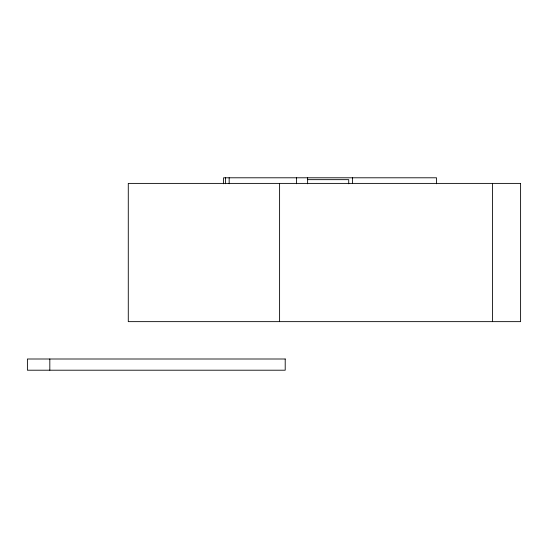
<?xml version="1.0" encoding="UTF-8"?>
<svg xmlns="http://www.w3.org/2000/svg" width="548" height="548" viewBox="0 0 548 548"><rect width="100%" height="100%" fill="white"/><g stroke="black" fill="none" stroke-linecap="round" stroke-linejoin="round"><path stroke-width="0.82" d="M307.627 179.655L348.727 179.655L348.727 183.806M492.577 183.395L492.577 321.642M436.53 183.786L436.53 177.792L223.557 177.792L223.557 183.786M352.467 177.792L352.467 183.395M307.627 177.792L307.627 183.806M296.42 177.792L296.42 183.751M279.603 183.395L279.603 321.642M229.167 177.792L229.167 183.751M225.427 177.792L225.427 183.751M49.82 359.002L49.82 370.208M520.6 183.395L128.28 183.395L128.28 321.642L520.6 321.642L520.6 183.395M285.207 359.002L27.4 359.002L27.4 370.208L285.207 370.208L285.207 359.002"/></g></svg>
